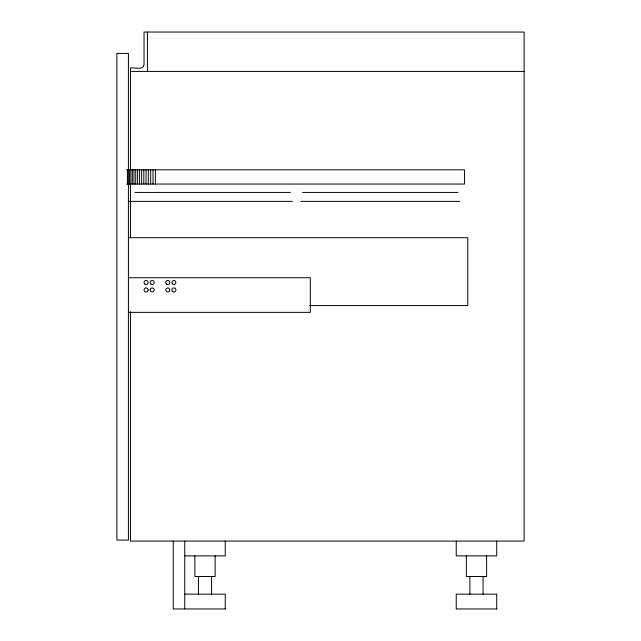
<?xml version="1.0" encoding="UTF-8"?>
<svg xmlns="http://www.w3.org/2000/svg" width="641" height="641" viewBox="0 0 641 641"><rect width="100%" height="100%" fill="white"/><g stroke="black" fill="none" stroke-linecap="round" stroke-linejoin="round"><path stroke-width="0.96" d="M130.46 71.415L524.114 71.415M126.589 169.825L464.461 169.825L464.461 184.047L126.589 184.047M134.987 192.428L290.389 192.428M302.616 192.428L458.011 192.428M128.537 201.378L292.256 201.378M300.749 201.378L459.877 201.378M128.424 237.699L467.778 237.699L467.778 305.565L309.611 305.565M128.424 277.745L310.316 277.745L310.316 312.359L128.424 312.359M184.76 555.883L225.247 555.883L225.247 541.076M184.76 594.143L225.247 594.143L225.247 608.95M225.48 608.95L173.222 608.95L173.222 541.076M496.967 608.95L456.24 608.95L456.24 594.143L496.735 594.143L496.735 608.95M496.735 541.076L496.735 555.883L456.24 555.883L456.24 541.076M486.607 555.883L486.607 576.507L466.368 576.507L466.368 555.883M483.066 576.507L483.066 594.143M469.909 576.507L469.909 594.143M215.128 555.883L215.128 576.507L194.88 576.507L194.88 555.883M211.586 576.507L211.586 594.143M198.422 576.507L198.422 594.143M184.76 541.076L184.76 608.95M155.402 169.825L155.402 184.047M153.023 169.825L153.023 184.047M150.667 169.825L150.667 184.047M148.327 169.825L148.327 184.047M147.43 32.05L147.43 71.415M146.044 169.825L146.044 184.047M143.808 169.825L143.808 184.047M141.653 169.825L141.653 184.047M139.578 169.825L139.578 184.047M137.599 169.825L137.599 184.047M135.732 169.825L135.732 184.047M133.985 169.825L133.985 184.047M132.367 169.825L132.367 184.047M130.892 169.825L130.892 184.047M130.46 170.554L130.46 68.018C134.281 66.984 143.135 70.847 144.033 64.629L144.033 32.05L524.114 32.05L524.114 541.076L130.46 541.076L130.46 311.758M130.46 183.574L130.46 237.651M129.57 169.825L129.57 184.047M128.424 170.578L128.424 53.427L116.886 53.427L116.886 540.059L128.424 540.059L128.424 183.598M128.408 169.825L128.408 184.047M127.415 169.825L127.415 184.047M150.194 289.508L150.146 290.036A2.035 2.035 0 0 0 154.169 290.405L154.217 289.876A2.035 2.035 0 0 0 150.194 289.508M169.825 290.012L169.769 289.484A2.035 2.035 0 0 0 165.755 289.908L165.811 290.429A2.035 2.035 0 0 0 169.825 290.012M148.103 290.125L148.079 289.596A2.035 2.035 0 0 0 144.041 289.788L144.065 290.317A2.035 2.035 0 0 0 148.103 290.125M172.517 283.891A1.971 1.971 0 0 0 175.81 282.993A1.971 1.971 0 0 0 173.374 280.59A1.971 1.971 0 0 0 172.517 283.891M172.878 291.719A2.035 2.035 0 0 0 175.938 289.956A2.035 2.035 0 0 0 172.878 288.194A2.035 2.035 0 0 0 172.878 291.719M166.412 283.995A2.035 2.035 0 0 0 169.777 282.937A2.035 2.035 0 0 0 167.181 280.55A2.035 2.035 0 0 0 166.412 283.995M151.164 284.259A2.035 2.035 0 0 0 154.217 282.489A2.035 2.035 0 0 0 151.164 280.726A2.035 2.035 0 0 0 151.164 284.259M145.05 284.251A2.035 2.035 0 0 0 148.111 282.497A2.035 2.035 0 0 0 145.058 280.726A2.035 2.035 0 0 0 145.05 284.251"/></g></svg>
